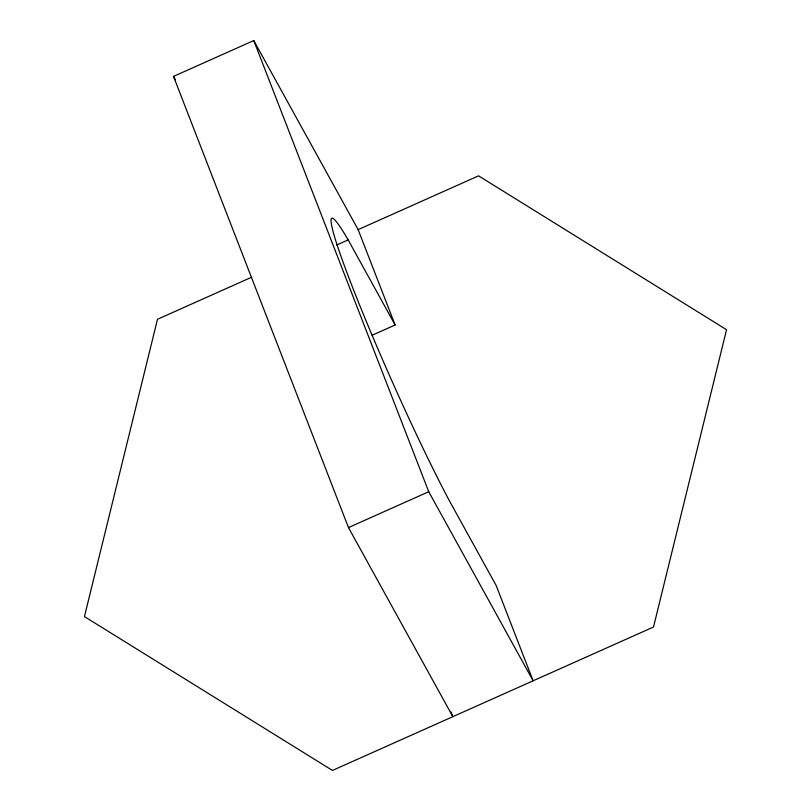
<?xml version="1.0" encoding="UTF-8"?>
<svg xmlns="http://www.w3.org/2000/svg" width="811" height="811" viewBox="0 0 811 811"><rect width="100%" height="100%" fill="white"/><g stroke="black" fill="none" stroke-linecap="round" stroke-linejoin="round"><path stroke-width="1.22" d="M451.028 711.957L452.852 716.66L348.477 527.576L173.503 76.406L253.762 40.55L358.148 229.635L395.119 324.978L372.188 335.227M251.511 277.271L157.486 319.281L84.445 616.583L332.459 770.45L653.514 627.015L726.555 329.712L478.541 175.845L358.148 229.635M336.687 245.013L348.152 239.894L395.119 324.978M348.477 527.576L428.735 491.719L533.121 680.804L496.139 585.461L449.172 500.377A177.173 11.536 65.9 0 1 351.69 285.046A177.173 11.536 65.9 0 1 348.152 239.894M173.503 76.406L175.328 79.721M253.762 40.55L428.735 491.719"/></g></svg>
